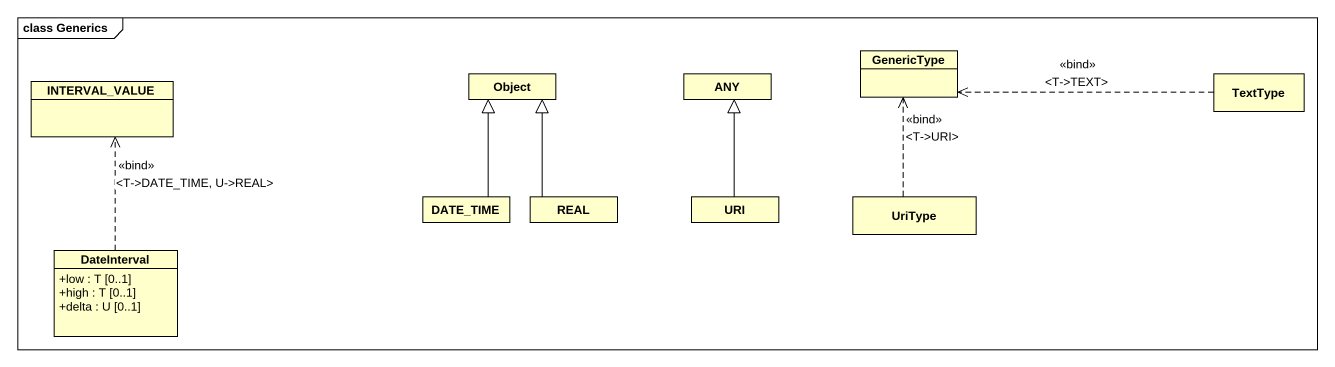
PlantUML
@startuml
mainframe class Generics
hide circle
hide empty members
skinparam classAttributeIconSize 0
class INTERVAL_VALUE
class "Object" as Object_
class ANY
class GenericType
class TextType
class DATE_TIME
class REAL
class URI
class UriType
class DateInterval {
  +low : T [0..1]
  +high : T [0..1]
  +delta : U [0..1]
}
TextType .left.> GenericType : <<bind>>\n<T->TEXT>
DATE_TIME -up-|> Object_
REAL -up-|> Object_
URI -up-|> ANY
UriType .up.> GenericType : <<bind>>\n<T->URI>
DateInterval .up.> INTERVAL_VALUE : <<bind>>\n<T->DATE_TIME, U->REAL>
@enduml
